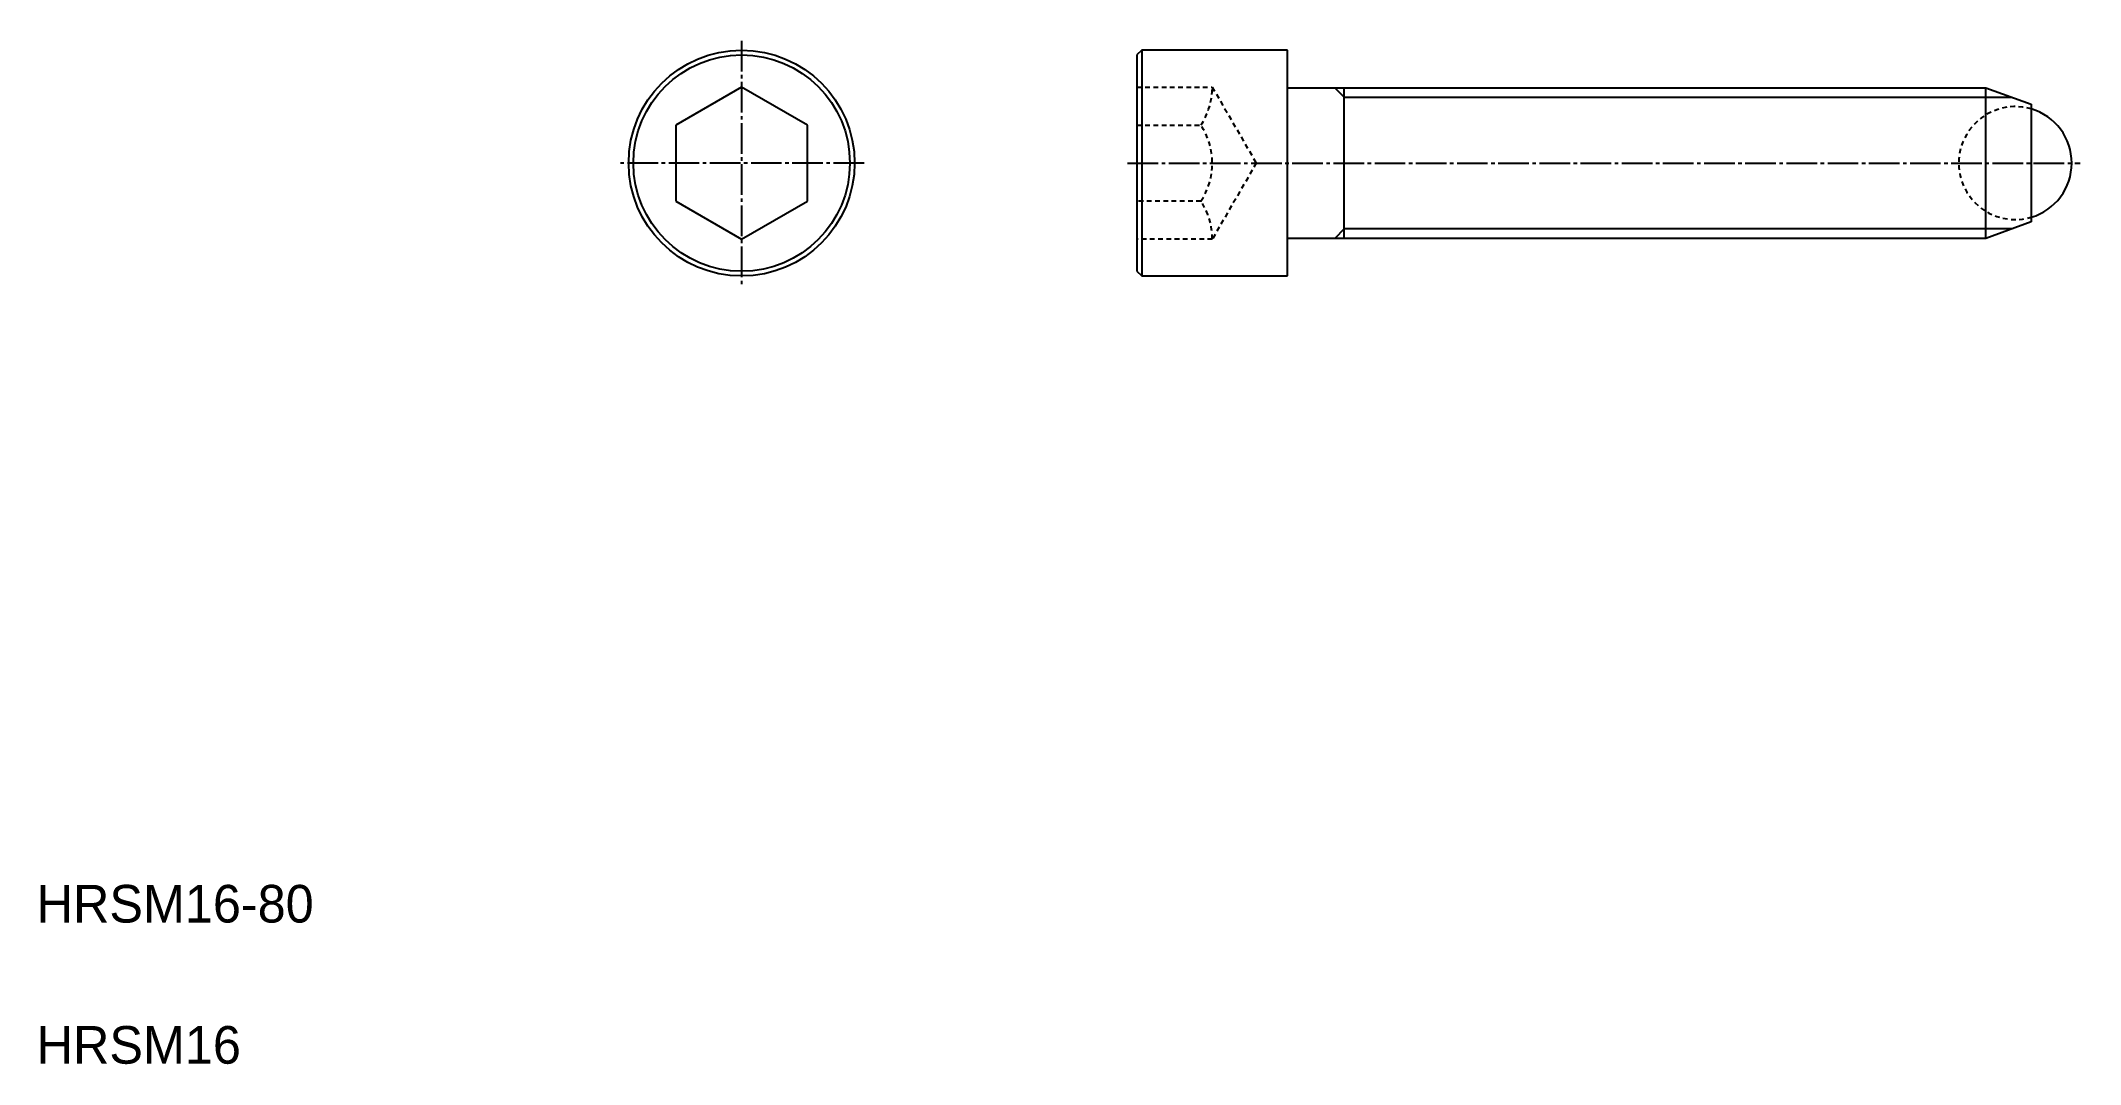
# Model space of a CAD drawing. Extents: x 10 to 227, y 10 to 119.
import ezdxf

# ---------------------------------------------------------------- set-up
doc = ezdxf.new("R2010")
doc.units = 0
doc.header["$LTSCALE"] = 0.25
doc.linetypes.add('CENTER', pattern=[17.5, 13, -1.5, 1.5, -1.5])
doc.linetypes.add('DASHED', pattern=[3.5, 2, -1.5])
doc.layers.get('0').update_dxf_attribs({"linetype": 'CONTINUOUS'})
doc.layers.add('CENTER', color=1, linetype='CENTER')

msp = doc.modelspace()

# ---------------------------------------------------------------- linework, layer by layer
for p, q in [((127.39, 117.71), (126.89, 117.21)), ((126.89, 117.21), (126.89, 94.21)), ((127.39, 117.71), (127.39, 93.71)), ((142.89, 117.71), (127.39, 117.71)), ((142.89, 93.71), (142.89, 117.71)), ((84.89, 113.79), (77.89, 109.75)), ((91.89, 109.75), (84.89, 113.79)), ((142.89, 113.71), (217.08, 113.71)), ((148.89, 97.71), (148.89, 113.71)), ((217.08, 97.71), (217.08, 113.71)), ((217.08, 113.71), (221.89, 111.96)), ((221.89, 111.96), (221.89, 99.46)), ((77.89, 109.75), (77.89, 101.67)), ((91.89, 101.67), (91.89, 109.75)), ((77.89, 101.67), (84.89, 97.62)), ((84.89, 97.62), (91.89, 101.67)), ((217.08, 97.71), (142.89, 97.71)), ((184.36, 98.71), (184.36, 98.71)), ((202.09, 98.71), (202.09, 98.71)), ((221.89, 99.46), (217.08, 97.71)), ((126.89, 94.21), (127.39, 93.71)), ((127.39, 93.71), (142.89, 93.71))]:
    msp.add_line(p, q)
at = {"color": 3, "linetype": 'DASHED'}
for p, q in [((126.89, 113.79), (134.89, 113.79)), ((134.89, 113.79), (139.56, 105.71)), ((126.89, 109.75), (133.69, 109.75)), ((139.56, 105.71), (134.89, 97.62)), ((133.69, 101.67), (126.89, 101.67)), ((134.89, 97.62), (126.89, 97.62))]:
    msp.add_line(p, q, dxfattribs=at)
at = {"color": 3}
for p, q in [((147.89, 113.71), (148.89, 112.71)), ((148.89, 112.71), (219.83, 112.71)), ((148.89, 98.71), (147.89, 97.71)), ((219.83, 98.71), (148.89, 98.71))]:
    msp.add_line(p, q, dxfattribs=at)
for radius in [12, 11.5]:
    msp.add_circle((84.89, 105.71), radius)
at = {"color": 3, "linetype": 'DASHED'}
for centre, radius, start, end in [((127.48, 113.79), 7.41, 326.9355, 359.9898), ((220.19, 105.71), 6, 73.5408, 286.4592), ((127.48, 105.71), 7.41, 326.9253, 33.0747), ((127.48, 97.62), 7.41, 0.0102, 33.0645)]:
    msp.add_arc(centre, radius, start, end, dxfattribs=at)
msp.add_arc((220.19, 105.71), 6, 286.4592, 73.5408)
at = {"layer": 'CENTER', "color": 1, "linetype": 'CENTER'}
for p, q in [((84.89, 118.71), (84.89, 92.71)), ((97.89, 105.71), (71.89, 105.71)), ((125.89, 105.71), (227.09, 105.71))]:
    msp.add_line(p, q, dxfattribs=at)

# ---------------------------------------------------------------- texts
for s, p in [('HRSM16-80', (10, 25)), ('HRSM16', (10, 10))]:
    msp.add_text(s, height=4).set_placement(p)

doc.saveas('drawing.dxf')
